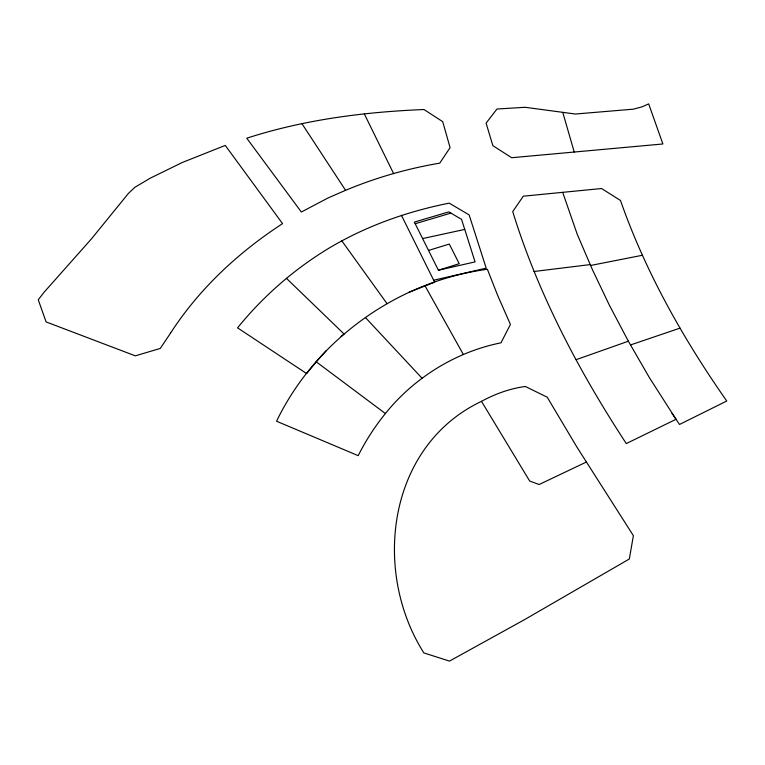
<?xml version="1.0" encoding="UTF-8"?>
<svg xmlns="http://www.w3.org/2000/svg" width="765" height="765" viewBox="0 0 765 765"><rect width="100%" height="100%" fill="white"/><g stroke="black" fill="none" stroke-linecap="round" stroke-linejoin="round"><path stroke-width="1.15" d="M385.397 413.54C414.152 377.728 455.844 351.843 500.97 342.835L510.418 324.446L497.632 295.357L487.362 269.261C397.724 281.377 315.993 339.593 276.548 421.228L358.183 455.653C365.727 440.707 374.831 426.535 385.397 413.54L316.261 361.845L306.66 373.588L237.552 327.85C262.93 296.543 293.597 269.701 328.022 248.74C365.288 226.306 406.636 211.618 449.227 203.146L469.127 214.879L486.205 268.161L433.678 280.22M316.261 361.845L326.043 350.781M341.094 336.437L344.059 333.999L286.378 278.278M481.491 401.338C387.626 445.832 371.723 570.747 423.867 652.918L449.485 661.103L524.761 619.516L629.337 558.986L633.382 535.672L576.982 447.2L547.224 397.207L525.345 386.468C509.901 388.572 495.146 393.908 481.491 401.338L529.686 481.032L539.134 484.513L586.449 462.003M345.57 190.313L328.223 197.877L301.353 212.02L246.77 138.216C303.973 119.665 364.092 111.967 424.011 109.529L442.725 121.673L450.078 147.645L439.76 163.155C407.468 168.577 375.787 177.69 345.57 190.313L301.974 123.71M409.122 292.24L434.644 282.18L401.405 215.281M576.179 359.655L628.371 341.209L649.179 377.279L676.04 419.297L626.296 443.576C579.057 371.436 538.225 294.219 512.722 211.599L523.317 196.184L601.577 188.534L620.482 200.459C645.545 272.168 683.317 338.905 726.75 401.023L679.511 424.47L672.024 413.291M630.542 344.939L679.97 328.147M438.412 270.217L475.075 261.898L461.563 219.383L448.826 211.876L414.372 222.089L438.412 270.217L459.22 263.695L449.294 244.073L428.534 250.442M415.185 223.724L450.92 213.11M422.605 238.575L464.757 229.414M642.476 255.261L590.599 265.465L590.226 264.585L534.008 271.499M562.763 112.34L525.134 107.291L496.973 109.013L486.1 123.127L492.861 145.656L511.68 157.724L662.892 143.973L648.682 103.897L641.854 106.909L633.277 109.175L575.29 114.033L562.763 112.34L574.228 152.015M365.402 317.513L422.098 378.283M341.85 240.879L387.033 303.667M424.919 285.661L463.322 354.434M628.371 341.209L609.409 305.273L592.368 269.548L577.202 234.195L562.696 192.34M364.312 113.899L393.621 173.607M170.518 333.167L160.277 348.438L135.3 355.84L46.091 321.912L38.25 299.775L44.14 292.192L91.58 238.728L128.424 193.392L134.936 187.262L150.303 178.149L182.347 162.457L225.273 145.417L282.553 223.638C238.47 252.326 199.13 288.797 170.518 333.167"/></g></svg>
